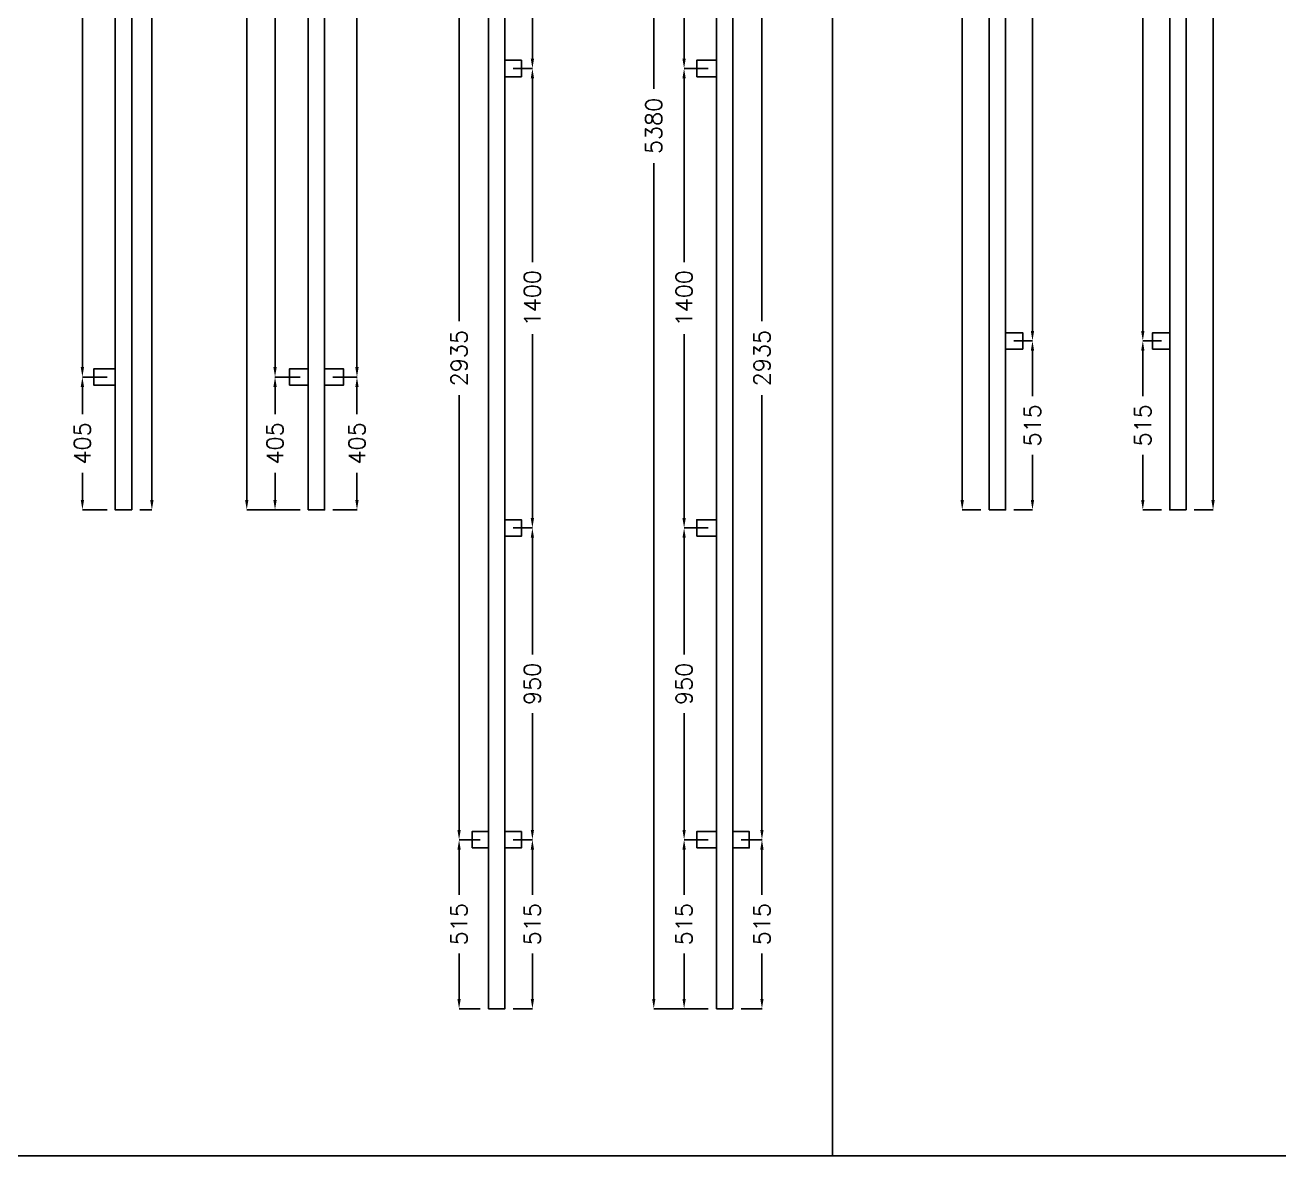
# Model space of a CAD drawing. Header units: millimetres. Extents: x -33420 to 34864, y -1491 to 37154.
# Drawn here: x -11729 to -7908, y -1491 to 1955 of the extents above; entities that cross this region are included whole.
import ezdxf

# ---------------------------------------------------------------- set-up
doc = ezdxf.new("R2010")
doc.units = ezdxf.units.MM
doc.layers.add('- ÖLÇÜ', color=7, linetype='Continuous', lineweight=9)
doc.layers.add('--- PROF. DÜŞEY', color=7, linetype='Continuous')
doc.layers.add('--- PROF. YATAY', color=7, linetype='Continuous')
doc.styles.add('RomanS', font='romans.shx')
doc.dimstyles.new('KOMP-ÖLÇÜ', dxfattribs={"dimtxt": 50, "dimasz": 30, "dimexe": 0.18, "dimexo": 25, "dimgap": 25, "dimtad": 0, "dimdec": 0, "dimzin": 0, "dimdsep": 46, "dimtxsty": 'RomanS', "dimcen": 0.09, "dimclrt": 256, "dimadec": 0, "dimazin": 0, "dimtfac": 1, "dimtdec": 0, "dimtofl": 0, "dimtmove": 0, "dimatfit": 3, "dimfxl": 1, "dimtolj": 1, "dimtzin": 0, "dimarcsym": 0})

# ---------------------------------------------------------------- blocks, each defined once
blk = doc.blocks.new('*D197')
at = {"layer": '- ÖLÇÜ', "color": 0, "linetype": 'Continuous', "lineweight": -2, "transparency": 16777216}
for p, q in [((-11378.6, 4357.6), (-11342, 4357.6)), ((-11342.2, 4327.6), (-11342.2, 2530.7)), ((-11342.2, 507.6), (-11342.2, 2304.5)), ((-11378.6, 477.6), (-11342, 477.6))]:
    blk.add_line(p, q, dxfattribs=at)
at = {"layer": '- ÖLÇÜ', "color": 0, "linetype": 'Continuous', "transparency": 16777216}
for points in [[(-11347.2, 4327.6), (-11337.2, 4327.6), (-11342.2, 4357.6)], [(-11347.2, 507.6), (-11337.2, 507.6), (-11342.2, 477.6)]]:
    blk.add_solid(points, dxfattribs=at)
at = {"layer": 'Defpoints', "color": 0, "linetype": 'Continuous', "transparency": 16777216}
for p in [(-11403.6, 4357.6), (-11342.2, 4357.6), (-11403.6, 477.6)]:
    blk.add_point(p, dxfattribs=at)
at = {"layer": '- ÖLÇÜ', "linetype": 'Continuous', "transparency": 16777216, "insert": (-11342.2, 2417.6), "char_height": 50, "attachment_point": 5, "rotation": 90, "style": 'RomanS'}
blk.add_mtext('\\A1;3880', dxfattribs=at)
blk = doc.blocks.new('*D198')
at = {"layer": '- ÖLÇÜ', "color": 0, "linetype": 'Continuous', "lineweight": -2, "transparency": 16777216}
for p, q in [((-11478.6, 882.6), (-11554, 882.6)), ((-11553.9, 852.6), (-11553.9, 769.4)), ((-11553.9, 507.6), (-11553.9, 590.8)), ((-11478.6, 477.6), (-11554, 477.6))]:
    blk.add_line(p, q, dxfattribs=at)
at = {"layer": '- ÖLÇÜ', "color": 0, "linetype": 'Continuous', "transparency": 16777216}
for points in [[(-11558.9, 852.6), (-11548.9, 852.6), (-11553.9, 882.6)], [(-11558.9, 507.6), (-11548.9, 507.6), (-11553.9, 477.6)]]:
    blk.add_solid(points, dxfattribs=at)
at = {"layer": 'Defpoints', "color": 0, "linetype": 'Continuous', "transparency": 16777216}
for p in [(-11553.9, 882.6), (-11453.6, 882.6), (-11453.6, 477.6)]:
    blk.add_point(p, dxfattribs=at)
at = {"layer": '- ÖLÇÜ', "linetype": 'Continuous', "transparency": 16777216, "insert": (-11553.9, 680.1), "char_height": 50, "attachment_point": 5, "rotation": 90, "style": 'RomanS'}
blk.add_mtext('\\A1;405', dxfattribs=at)
blk = doc.blocks.new('*D199')
at = {"layer": '- ÖLÇÜ', "color": 0, "linetype": 'Continuous', "lineweight": -2, "transparency": 16777216}
for p, q in [((-11478.6, 3817.6), (-11554, 3817.6)), ((-11553.9, 3787.6), (-11553.9, 2463.2)), ((-11553.9, 912.6), (-11553.9, 2237)), ((-11478.6, 882.6), (-11554, 882.6))]:
    blk.add_line(p, q, dxfattribs=at)
at = {"layer": '- ÖLÇÜ', "color": 0, "linetype": 'Continuous', "transparency": 16777216}
for points in [[(-11558.9, 3787.6), (-11548.9, 3787.6), (-11553.9, 3817.6)], [(-11558.9, 912.6), (-11548.9, 912.6), (-11553.9, 882.6)]]:
    blk.add_solid(points, dxfattribs=at)
at = {"layer": 'Defpoints', "color": 0, "linetype": 'Continuous', "transparency": 16777216}
for p in [(-11553.9, 3817.6), (-11453.6, 3817.6), (-11453.6, 882.6)]:
    blk.add_point(p, dxfattribs=at)
at = {"layer": '- ÖLÇÜ', "linetype": 'Continuous', "transparency": 16777216, "insert": (-11553.9, 2350.1), "char_height": 50, "attachment_point": 5, "rotation": 90, "style": 'RomanS'}
blk.add_mtext('\\A1;2935', dxfattribs=at)
blk = doc.blocks.new('*D201')
at = {"layer": '- ÖLÇÜ', "color": 0, "linetype": 'Continuous', "lineweight": -2, "transparency": 16777216}
for p, q in [((-10890.7, 882.6), (-10967.1, 882.6)), ((-10966.9, 852.6), (-10966.9, 769.4)), ((-10966.9, 507.6), (-10966.9, 590.8)), ((-10890.7, 477.6), (-10967.1, 477.6))]:
    blk.add_line(p, q, dxfattribs=at)
at = {"layer": '- ÖLÇÜ', "color": 0, "linetype": 'Continuous', "transparency": 16777216}
for points in [[(-10971.9, 852.6), (-10961.9, 852.6), (-10966.9, 882.6)], [(-10971.9, 507.6), (-10961.9, 507.6), (-10966.9, 477.6)]]:
    blk.add_solid(points, dxfattribs=at)
at = {"layer": 'Defpoints', "color": 0, "linetype": 'Continuous', "transparency": 16777216}
for p in [(-10966.9, 882.6), (-10865.7, 882.6), (-10865.7, 477.6)]:
    blk.add_point(p, dxfattribs=at)
at = {"layer": '- ÖLÇÜ', "linetype": 'Continuous', "transparency": 16777216, "insert": (-10966.9, 680.1), "char_height": 50, "attachment_point": 5, "rotation": 90, "style": 'RomanS'}
blk.add_mtext('\\A1;405', dxfattribs=at)
blk = doc.blocks.new('*D202')
at = {"layer": '- ÖLÇÜ', "color": 0, "linetype": 'Continuous', "lineweight": -2, "transparency": 16777216}
for p, q in [((-10890.7, 3817.6), (-10967.1, 3817.6)), ((-10966.9, 3787.6), (-10966.9, 2463.2)), ((-10966.9, 912.6), (-10966.9, 2237)), ((-10890.7, 882.6), (-10967.1, 882.6))]:
    blk.add_line(p, q, dxfattribs=at)
at = {"layer": '- ÖLÇÜ', "color": 0, "linetype": 'Continuous', "transparency": 16777216}
for points in [[(-10971.9, 3787.6), (-10961.9, 3787.6), (-10966.9, 3817.6)], [(-10971.9, 912.6), (-10961.9, 912.6), (-10966.9, 882.6)]]:
    blk.add_solid(points, dxfattribs=at)
at = {"layer": 'Defpoints', "color": 0, "linetype": 'Continuous', "transparency": 16777216}
for p in [(-10966.9, 3817.6), (-10865.7, 3817.6), (-10865.7, 882.6)]:
    blk.add_point(p, dxfattribs=at)
at = {"layer": '- ÖLÇÜ', "linetype": 'Continuous', "transparency": 16777216, "insert": (-10966.9, 2350.1), "char_height": 50, "attachment_point": 5, "rotation": 90, "style": 'RomanS'}
blk.add_mtext('\\A1;2935', dxfattribs=at)
blk = doc.blocks.new('*D7')
at = {"layer": '- ÖLÇÜ', "color": 0, "linetype": 'Continuous', "lineweight": -2, "transparency": 16777216}
for p, q in [((-10890.7, 4357.6), (-11053.3, 4357.6)), ((-11053.1, 4327.6), (-11053.1, 2530.7)), ((-11053.1, 507.6), (-11053.1, 2304.5)), ((-10890.7, 477.6), (-11053.3, 477.6))]:
    blk.add_line(p, q, dxfattribs=at)
at = {"layer": '- ÖLÇÜ', "color": 0, "linetype": 'Continuous', "transparency": 16777216}
for points in [[(-11058.1, 4327.6), (-11048.1, 4327.6), (-11053.1, 4357.6)], [(-11058.1, 507.6), (-11048.1, 507.6), (-11053.1, 477.6)]]:
    blk.add_solid(points, dxfattribs=at)
at = {"layer": 'Defpoints', "color": 0, "linetype": 'Continuous', "transparency": 16777216}
for p in [(-11053.1, 4357.6), (-10865.7, 4357.6), (-10865.7, 477.6)]:
    blk.add_point(p, dxfattribs=at)
at = {"layer": '- ÖLÇÜ', "linetype": 'Continuous', "transparency": 16777216, "insert": (-11053.1, 2417.6), "char_height": 50, "attachment_point": 5, "rotation": 90, "style": 'RomanS'}
blk.add_mtext('\\A1;3880', dxfattribs=at)
blk = doc.blocks.new('*D204')
at = {"layer": '- ÖLÇÜ', "color": 0, "linetype": 'Continuous', "lineweight": -2, "transparency": 16777216}
for p, q in [((-10790.7, 882.6), (-10717, 882.6)), ((-10717.2, 852.6), (-10717.2, 769.4)), ((-10717.2, 507.6), (-10717.2, 590.8)), ((-10790.7, 477.6), (-10717, 477.6))]:
    blk.add_line(p, q, dxfattribs=at)
at = {"layer": '- ÖLÇÜ', "color": 0, "linetype": 'Continuous', "transparency": 16777216}
for points in [[(-10722.2, 852.6), (-10712.2, 852.6), (-10717.2, 882.6)], [(-10722.2, 507.6), (-10712.2, 507.6), (-10717.2, 477.6)]]:
    blk.add_solid(points, dxfattribs=at)
at = {"layer": 'Defpoints', "color": 0, "linetype": 'Continuous', "transparency": 16777216}
for p in [(-10815.7, 882.6), (-10717.2, 882.6), (-10815.7, 477.6)]:
    blk.add_point(p, dxfattribs=at)
at = {"layer": '- ÖLÇÜ', "linetype": 'Continuous', "transparency": 16777216, "insert": (-10717.2, 680.1), "char_height": 50, "attachment_point": 5, "rotation": 90, "style": 'RomanS'}
blk.add_mtext('\\A1;405', dxfattribs=at)
blk = doc.blocks.new('*D205')
at = {"layer": '- ÖLÇÜ', "color": 0, "linetype": 'Continuous', "lineweight": -2, "transparency": 16777216}
for p, q in [((-10790.7, 3817.6), (-10717, 3817.6)), ((-10717.2, 3787.6), (-10717.2, 2463.2)), ((-10717.2, 912.6), (-10717.2, 2237)), ((-10790.7, 882.6), (-10717, 882.6))]:
    blk.add_line(p, q, dxfattribs=at)
at = {"layer": '- ÖLÇÜ', "color": 0, "linetype": 'Continuous', "transparency": 16777216}
for points in [[(-10722.2, 3787.6), (-10712.2, 3787.6), (-10717.2, 3817.6)], [(-10722.2, 912.6), (-10712.2, 912.6), (-10717.2, 882.6)]]:
    blk.add_solid(points, dxfattribs=at)
at = {"layer": 'Defpoints', "color": 0, "linetype": 'Continuous', "transparency": 16777216}
for p in [(-10815.7, 3817.6), (-10717.2, 3817.6), (-10815.7, 882.6)]:
    blk.add_point(p, dxfattribs=at)
at = {"layer": '- ÖLÇÜ', "linetype": 'Continuous', "transparency": 16777216, "insert": (-10717.2, 2350.1), "char_height": 50, "attachment_point": 5, "rotation": 90, "style": 'RomanS'}
blk.add_mtext('\\A1;2935', dxfattribs=at)
blk = doc.blocks.new('*D212')
at = {"layer": '- ÖLÇÜ', "color": 0, "linetype": 'Continuous', "lineweight": -2, "transparency": 16777216}
for p, q in [((-9646.8, -527.3), (-9720.5, -527.3)), ((-9720.3, -557.3), (-9720.3, -695.6)), ((-9720.3, -1012.4), (-9720.3, -874.2)), ((-9646.8, -1042.4), (-9720.5, -1042.4))]:
    blk.add_line(p, q, dxfattribs=at)
at = {"layer": '- ÖLÇÜ', "color": 0, "linetype": 'Continuous', "transparency": 16777216}
for points in [[(-9725.3, -557.3), (-9715.3, -557.3), (-9720.3, -527.3)], [(-9725.3, -1012.4), (-9715.3, -1012.4), (-9720.3, -1042.4)]]:
    blk.add_solid(points, dxfattribs=at)
at = {"layer": 'Defpoints', "color": 0, "linetype": 'Continuous', "transparency": 16777216}
for p in [(-9720.3, -527.3), (-9621.8, -527.3), (-9621.8, -1042.4)]:
    blk.add_point(p, dxfattribs=at)
at = {"layer": '- ÖLÇÜ', "linetype": 'Continuous', "transparency": 16777216, "insert": (-9720.3, -784.9), "char_height": 50, "attachment_point": 5, "rotation": 90, "style": 'RomanS'}
blk.add_mtext('\\A1;515', dxfattribs=at)
blk = doc.blocks.new('*D213')
at = {"layer": '- ÖLÇÜ', "color": 0, "linetype": 'Continuous', "lineweight": -2, "transparency": 16777216}
for p, q in [((-9646.8, 422.6), (-9720.5, 422.6)), ((-9720.3, 392.6), (-9720.3, 36.9)), ((-9720.3, -497.3), (-9720.3, -141.6)), ((-9646.8, -527.3), (-9720.5, -527.3))]:
    blk.add_line(p, q, dxfattribs=at)
at = {"layer": '- ÖLÇÜ', "color": 0, "linetype": 'Continuous', "transparency": 16777216}
for points in [[(-9725.3, 392.6), (-9715.3, 392.6), (-9720.3, 422.6)], [(-9725.3, -497.3), (-9715.3, -497.3), (-9720.3, -527.3)]]:
    blk.add_solid(points, dxfattribs=at)
at = {"layer": 'Defpoints', "color": 0, "linetype": 'Continuous', "transparency": 16777216}
for p in [(-9720.3, 422.6), (-9621.8, 422.6), (-9621.8, -527.3)]:
    blk.add_point(p, dxfattribs=at)
at = {"layer": '- ÖLÇÜ', "linetype": 'Continuous', "transparency": 16777216, "insert": (-9720.3, -52.4), "char_height": 50, "attachment_point": 5, "rotation": 90, "style": 'RomanS'}
blk.add_mtext('\\A1;950', dxfattribs=at)
blk = doc.blocks.new('*D214')
at = {"layer": '- ÖLÇÜ', "color": 0, "linetype": 'Continuous', "lineweight": -2, "transparency": 16777216}
for p, q in [((-9646.8, 1822.6), (-9720.5, 1822.6)), ((-9720.3, 1792.6), (-9720.3, 1232.1)), ((-9720.3, 452.6), (-9720.3, 1013.1)), ((-9646.8, 422.6), (-9720.5, 422.6))]:
    blk.add_line(p, q, dxfattribs=at)
at = {"layer": '- ÖLÇÜ', "color": 0, "linetype": 'Continuous', "transparency": 16777216}
for points in [[(-9725.3, 1792.6), (-9715.3, 1792.6), (-9720.3, 1822.6)], [(-9725.3, 452.6), (-9715.3, 452.6), (-9720.3, 422.6)]]:
    blk.add_solid(points, dxfattribs=at)
at = {"layer": 'Defpoints', "color": 0, "linetype": 'Continuous', "transparency": 16777216}
for p in [(-9720.3, 1822.6), (-9621.8, 1822.6), (-9621.8, 422.6)]:
    blk.add_point(p, dxfattribs=at)
at = {"layer": '- ÖLÇÜ', "linetype": 'Continuous', "transparency": 16777216, "insert": (-9720.3, 1122.6), "char_height": 50, "attachment_point": 5, "rotation": 90, "style": 'RomanS'}
blk.add_mtext('\\A1;1400', dxfattribs=at)
blk = doc.blocks.new('*D215')
at = {"layer": '- ÖLÇÜ', "color": 0, "linetype": 'Continuous', "lineweight": -2, "transparency": 16777216}
for p, q in [((-9646.8, 2407.6), (-9720.5, 2407.6)), ((-9720.3, 2377.6), (-9720.3, 2204.4)), ((-9720.3, 1852.6), (-9720.3, 2025.8)), ((-9646.8, 1822.6), (-9720.5, 1822.6))]:
    blk.add_line(p, q, dxfattribs=at)
at = {"layer": '- ÖLÇÜ', "color": 0, "linetype": 'Continuous', "transparency": 16777216}
for points in [[(-9725.3, 2377.6), (-9715.3, 2377.6), (-9720.3, 2407.6)], [(-9725.3, 1852.6), (-9715.3, 1852.6), (-9720.3, 1822.6)]]:
    blk.add_solid(points, dxfattribs=at)
at = {"layer": 'Defpoints', "color": 0, "linetype": 'Continuous', "transparency": 16777216}
for p in [(-9720.3, 2407.6), (-9621.8, 2407.6), (-9621.8, 1822.6)]:
    blk.add_point(p, dxfattribs=at)
at = {"layer": '- ÖLÇÜ', "linetype": 'Continuous', "transparency": 16777216, "insert": (-9720.3, 2115.1), "char_height": 50, "attachment_point": 5, "rotation": 90, "style": 'RomanS'}
blk.add_mtext('\\A1;585', dxfattribs=at)
blk = doc.blocks.new('*D218')
at = {"layer": '- ÖLÇÜ', "color": 0, "linetype": 'Continuous', "lineweight": -2, "transparency": 16777216}
for p, q in [((-9546.8, -527.3), (-9482.9, -527.3)), ((-9483.1, -557.3), (-9483.1, -695.6)), ((-9483.1, -1012.4), (-9483.1, -874.2)), ((-9546.8, -1042.4), (-9482.9, -1042.4))]:
    blk.add_line(p, q, dxfattribs=at)
at = {"layer": '- ÖLÇÜ', "color": 0, "linetype": 'Continuous', "transparency": 16777216}
for points in [[(-9488.1, -557.3), (-9478.1, -557.3), (-9483.1, -527.3)], [(-9488.1, -1012.4), (-9478.1, -1012.4), (-9483.1, -1042.4)]]:
    blk.add_solid(points, dxfattribs=at)
at = {"layer": 'Defpoints', "color": 0, "linetype": 'Continuous', "transparency": 16777216}
for p in [(-9571.8, -527.3), (-9483.1, -527.3), (-9571.8, -1042.4)]:
    blk.add_point(p, dxfattribs=at)
at = {"layer": '- ÖLÇÜ', "linetype": 'Continuous', "transparency": 16777216, "insert": (-9483.1, -784.9), "char_height": 50, "attachment_point": 5, "rotation": 90, "style": 'RomanS'}
blk.add_mtext('\\A1;515', dxfattribs=at)
blk = doc.blocks.new('*D219')
at = {"layer": '- ÖLÇÜ', "color": 0, "linetype": 'Continuous', "lineweight": -2, "transparency": 16777216}
for p, q in [((-9546.8, 2407.6), (-9482.9, 2407.6)), ((-9483.1, 2377.6), (-9483.1, 1053.2)), ((-9483.1, -497.3), (-9483.1, 827.1)), ((-9546.8, -527.3), (-9482.9, -527.3))]:
    blk.add_line(p, q, dxfattribs=at)
at = {"layer": '- ÖLÇÜ', "color": 0, "linetype": 'Continuous', "transparency": 16777216}
for points in [[(-9488.1, 2377.6), (-9478.1, 2377.6), (-9483.1, 2407.6)], [(-9488.1, -497.3), (-9478.1, -497.3), (-9483.1, -527.3)]]:
    blk.add_solid(points, dxfattribs=at)
at = {"layer": 'Defpoints', "color": 0, "linetype": 'Continuous', "transparency": 16777216}
for p in [(-9571.8, 2407.6), (-9483.1, 2407.6), (-9571.8, -527.3)]:
    blk.add_point(p, dxfattribs=at)
at = {"layer": '- ÖLÇÜ', "linetype": 'Continuous', "transparency": 16777216, "insert": (-9483.1, 940.1), "char_height": 50, "attachment_point": 5, "rotation": 90, "style": 'RomanS'}
blk.add_mtext('\\A1;2935', dxfattribs=at)
blk = doc.blocks.new('*D9')
at = {"layer": '- ÖLÇÜ', "color": 0, "linetype": 'Continuous', "lineweight": -2, "transparency": 16777216}
for p, q in [((-9646.8, 4337.6), (-9812.9, 4337.6)), ((-9812.7, 4307.6), (-9812.7, 1760.7)), ((-9812.7, -1012.4), (-9812.7, 1534.5)), ((-9646.8, -1042.4), (-9812.9, -1042.4))]:
    blk.add_line(p, q, dxfattribs=at)
at = {"layer": '- ÖLÇÜ', "color": 0, "linetype": 'Continuous', "transparency": 16777216}
for points in [[(-9817.7, 4307.6), (-9807.7, 4307.6), (-9812.7, 4337.6)], [(-9817.7, -1012.4), (-9807.7, -1012.4), (-9812.7, -1042.4)]]:
    blk.add_solid(points, dxfattribs=at)
at = {"layer": 'Defpoints', "color": 0, "linetype": 'Continuous', "transparency": 16777216}
for p in [(-9621.8, 4337.6), (-9812.7, -1042.4), (-9621.8, -1042.4)]:
    blk.add_point(p, dxfattribs=at)
at = {"layer": '- ÖLÇÜ', "linetype": 'Continuous', "transparency": 16777216, "insert": (-9812.7, 1647.6), "char_height": 50, "attachment_point": 5, "rotation": 90, "style": 'RomanS'}
blk.add_mtext('\\A1;5380', dxfattribs=at)
blk = doc.blocks.new('*D222')
at = {"layer": '- ÖLÇÜ', "color": 0, "linetype": 'Continuous', "lineweight": -2, "transparency": 16777216}
for p, q in [((-10341.3, -527.3), (-10406.2, -527.3)), ((-10406, -557.3), (-10406, -695.6)), ((-10406, -1012.4), (-10406, -874.2)), ((-10341.3, -1042.4), (-10406.2, -1042.4))]:
    blk.add_line(p, q, dxfattribs=at)
at = {"layer": '- ÖLÇÜ', "color": 0, "linetype": 'Continuous', "transparency": 16777216}
for points in [[(-10411, -557.3), (-10401, -557.3), (-10406, -527.3)], [(-10411, -1012.4), (-10401, -1012.4), (-10406, -1042.4)]]:
    blk.add_solid(points, dxfattribs=at)
at = {"layer": 'Defpoints', "color": 0, "linetype": 'Continuous', "transparency": 16777216}
for p in [(-10406, -527.3), (-10316.3, -527.3), (-10316.3, -1042.4)]:
    blk.add_point(p, dxfattribs=at)
at = {"layer": '- ÖLÇÜ', "linetype": 'Continuous', "transparency": 16777216, "insert": (-10406, -784.9), "char_height": 50, "attachment_point": 5, "rotation": 90, "style": 'RomanS'}
blk.add_mtext('\\A1;515', dxfattribs=at)
blk = doc.blocks.new('*D223')
at = {"layer": '- ÖLÇÜ', "color": 0, "linetype": 'Continuous', "lineweight": -2, "transparency": 16777216}
for p, q in [((-10341.3, 2407.6), (-10406.2, 2407.6)), ((-10406, 2377.6), (-10406, 1053.2)), ((-10406, -497.3), (-10406, 827.1)), ((-10341.3, -527.3), (-10406.2, -527.3))]:
    blk.add_line(p, q, dxfattribs=at)
at = {"layer": '- ÖLÇÜ', "color": 0, "linetype": 'Continuous', "transparency": 16777216}
for points in [[(-10411, 2377.6), (-10401, 2377.6), (-10406, 2407.6)], [(-10411, -497.3), (-10401, -497.3), (-10406, -527.3)]]:
    blk.add_solid(points, dxfattribs=at)
at = {"layer": 'Defpoints', "color": 0, "linetype": 'Continuous', "transparency": 16777216}
for p in [(-10406, 2407.6), (-10316.3, 2407.6), (-10316.3, -527.3)]:
    blk.add_point(p, dxfattribs=at)
at = {"layer": '- ÖLÇÜ', "linetype": 'Continuous', "transparency": 16777216, "insert": (-10406, 940.1), "char_height": 50, "attachment_point": 5, "rotation": 90, "style": 'RomanS'}
blk.add_mtext('\\A1;2935', dxfattribs=at)
blk = doc.blocks.new('*D228')
at = {"layer": '- ÖLÇÜ', "color": 0, "linetype": 'Continuous', "lineweight": -2, "transparency": 16777216}
for p, q in [((-10241.3, 2407.6), (-10182.4, 2407.6)), ((-10182.6, 2377.6), (-10182.6, 2204.4)), ((-10182.6, 1852.6), (-10182.6, 2025.8)), ((-10241.3, 1822.6), (-10182.4, 1822.6))]:
    blk.add_line(p, q, dxfattribs=at)
at = {"layer": '- ÖLÇÜ', "color": 0, "linetype": 'Continuous', "transparency": 16777216}
for points in [[(-10187.6, 2377.6), (-10177.6, 2377.6), (-10182.6, 2407.6)], [(-10187.6, 1852.6), (-10177.6, 1852.6), (-10182.6, 1822.6)]]:
    blk.add_solid(points, dxfattribs=at)
at = {"layer": 'Defpoints', "color": 0, "linetype": 'Continuous', "transparency": 16777216}
for p in [(-10266.3, 2407.6), (-10266.3, 1822.6), (-10182.6, 1822.6)]:
    blk.add_point(p, dxfattribs=at)
at = {"layer": '- ÖLÇÜ', "linetype": 'Continuous', "transparency": 16777216, "insert": (-10182.6, 2115.1), "char_height": 50, "attachment_point": 5, "rotation": 90, "style": 'RomanS'}
blk.add_mtext('\\A1;585', dxfattribs=at)
blk = doc.blocks.new('*D229')
at = {"layer": '- ÖLÇÜ', "color": 0, "linetype": 'Continuous', "lineweight": -2, "transparency": 16777216}
for p, q in [((-10241.3, 1822.6), (-10182.4, 1822.6)), ((-10182.6, 1792.6), (-10182.6, 1232.1)), ((-10182.6, 452.6), (-10182.6, 1013.1)), ((-10241.3, 422.6), (-10182.4, 422.6))]:
    blk.add_line(p, q, dxfattribs=at)
at = {"layer": '- ÖLÇÜ', "color": 0, "linetype": 'Continuous', "transparency": 16777216}
for points in [[(-10187.6, 1792.6), (-10177.6, 1792.6), (-10182.6, 1822.6)], [(-10187.6, 452.6), (-10177.6, 452.6), (-10182.6, 422.6)]]:
    blk.add_solid(points, dxfattribs=at)
at = {"layer": 'Defpoints', "color": 0, "linetype": 'Continuous', "transparency": 16777216}
for p in [(-10266.3, 1822.6), (-10266.3, 422.6), (-10182.6, 422.6)]:
    blk.add_point(p, dxfattribs=at)
at = {"layer": '- ÖLÇÜ', "linetype": 'Continuous', "transparency": 16777216, "insert": (-10182.6, 1122.6), "char_height": 50, "attachment_point": 5, "rotation": 90, "style": 'RomanS'}
blk.add_mtext('\\A1;1400', dxfattribs=at)
blk = doc.blocks.new('*D230')
at = {"layer": '- ÖLÇÜ', "color": 0, "linetype": 'Continuous', "lineweight": -2, "transparency": 16777216}
for p, q in [((-10241.3, 422.6), (-10182.4, 422.6)), ((-10182.6, 392.6), (-10182.6, 36.9)), ((-10182.6, -497.3), (-10182.6, -141.6)), ((-10241.3, -527.3), (-10182.4, -527.3))]:
    blk.add_line(p, q, dxfattribs=at)
at = {"layer": '- ÖLÇÜ', "color": 0, "linetype": 'Continuous', "transparency": 16777216}
for points in [[(-10187.6, 392.6), (-10177.6, 392.6), (-10182.6, 422.6)], [(-10187.6, -497.3), (-10177.6, -497.3), (-10182.6, -527.3)]]:
    blk.add_solid(points, dxfattribs=at)
at = {"layer": 'Defpoints', "color": 0, "linetype": 'Continuous', "transparency": 16777216}
for p in [(-10266.3, 422.6), (-10266.3, -527.3), (-10182.6, -527.3)]:
    blk.add_point(p, dxfattribs=at)
at = {"layer": '- ÖLÇÜ', "linetype": 'Continuous', "transparency": 16777216, "insert": (-10182.6, -52.4), "char_height": 50, "attachment_point": 5, "rotation": 90, "style": 'RomanS'}
blk.add_mtext('\\A1;950', dxfattribs=at)
blk = doc.blocks.new('*D231')
at = {"layer": '- ÖLÇÜ', "color": 0, "linetype": 'Continuous', "lineweight": -2, "transparency": 16777216}
for p, q in [((-10241.3, -527.3), (-10182.4, -527.3)), ((-10182.6, -557.3), (-10182.6, -695.6)), ((-10182.6, -1012.4), (-10182.6, -874.2)), ((-10241.3, -1042.4), (-10182.4, -1042.4))]:
    blk.add_line(p, q, dxfattribs=at)
at = {"layer": '- ÖLÇÜ', "color": 0, "linetype": 'Continuous', "transparency": 16777216}
for points in [[(-10187.6, -557.3), (-10177.6, -557.3), (-10182.6, -527.3)], [(-10187.6, -1012.4), (-10177.6, -1012.4), (-10182.6, -1042.4)]]:
    blk.add_solid(points, dxfattribs=at)
at = {"layer": 'Defpoints', "color": 0, "linetype": 'Continuous', "transparency": 16777216}
for p in [(-10266.3, -527.3), (-10266.3, -1042.4), (-10182.6, -1042.4)]:
    blk.add_point(p, dxfattribs=at)
at = {"layer": '- ÖLÇÜ', "linetype": 'Continuous', "transparency": 16777216, "insert": (-10182.6, -784.9), "char_height": 50, "attachment_point": 5, "rotation": 90, "style": 'RomanS'}
blk.add_mtext('\\A1;515', dxfattribs=at)
blk = doc.blocks.new('*D232')
at = {"layer": '- ÖLÇÜ', "color": 0, "linetype": 'Continuous', "lineweight": -2, "transparency": 16777216}
for p, q in [((-8815.6, 4357.6), (-8872.9, 4357.6)), ((-8872.8, 4327.6), (-8872.8, 2530.7)), ((-8872.8, 507.6), (-8872.8, 2304.5)), ((-8815.6, 477.6), (-8872.9, 477.6))]:
    blk.add_line(p, q, dxfattribs=at)
at = {"layer": '- ÖLÇÜ', "color": 0, "linetype": 'Continuous', "transparency": 16777216}
for points in [[(-8877.8, 4327.6), (-8867.8, 4327.6), (-8872.8, 4357.6)], [(-8877.8, 507.6), (-8867.8, 507.6), (-8872.8, 477.6)]]:
    blk.add_solid(points, dxfattribs=at)
at = {"layer": 'Defpoints', "color": 0, "linetype": 'Continuous', "transparency": 16777216}
for p in [(-8872.8, 4357.6), (-8790.6, 4357.6), (-8790.6, 477.6)]:
    blk.add_point(p, dxfattribs=at)
at = {"layer": '- ÖLÇÜ', "linetype": 'Continuous', "transparency": 16777216, "insert": (-8872.8, 2417.6), "char_height": 50, "attachment_point": 5, "rotation": 90, "style": 'RomanS'}
blk.add_mtext('\\A1;3880', dxfattribs=at)
blk = doc.blocks.new('*D233')
at = {"layer": '- ÖLÇÜ', "color": 0, "linetype": 'Continuous', "lineweight": -2, "transparency": 16777216}
for p, q in [((-8715.6, 992.6), (-8658.5, 992.6)), ((-8658.7, 962.6), (-8658.7, 824.4)), ((-8658.7, 507.6), (-8658.7, 645.8)), ((-8715.6, 477.6), (-8658.5, 477.6))]:
    blk.add_line(p, q, dxfattribs=at)
at = {"layer": '- ÖLÇÜ', "color": 0, "linetype": 'Continuous', "transparency": 16777216}
for points in [[(-8663.7, 962.6), (-8653.7, 962.6), (-8658.7, 992.6)], [(-8663.7, 507.6), (-8653.7, 507.6), (-8658.7, 477.6)]]:
    blk.add_solid(points, dxfattribs=at)
at = {"layer": 'Defpoints', "color": 0, "linetype": 'Continuous', "transparency": 16777216}
for p in [(-8740.6, 992.6), (-8658.7, 992.6), (-8740.6, 477.6)]:
    blk.add_point(p, dxfattribs=at)
at = {"layer": '- ÖLÇÜ', "linetype": 'Continuous', "transparency": 16777216, "insert": (-8658.7, 735.1), "char_height": 50, "attachment_point": 5, "rotation": 90, "style": 'RomanS'}
blk.add_mtext('\\A1;515', dxfattribs=at)
blk = doc.blocks.new('*D234')
at = {"layer": '- ÖLÇÜ', "color": 0, "linetype": 'Continuous', "lineweight": -2, "transparency": 16777216}
for p, q in [((-8715.6, 3927.6), (-8658.5, 3927.6)), ((-8658.7, 3897.6), (-8658.7, 2573.2)), ((-8658.7, 1022.6), (-8658.7, 2347)), ((-8715.6, 992.6), (-8658.5, 992.6))]:
    blk.add_line(p, q, dxfattribs=at)
at = {"layer": '- ÖLÇÜ', "color": 0, "linetype": 'Continuous', "transparency": 16777216}
for points in [[(-8663.7, 3897.6), (-8653.7, 3897.6), (-8658.7, 3927.6)], [(-8663.7, 1022.6), (-8653.7, 1022.6), (-8658.7, 992.6)]]:
    blk.add_solid(points, dxfattribs=at)
at = {"layer": 'Defpoints', "color": 0, "linetype": 'Continuous', "transparency": 16777216}
for p in [(-8740.6, 3927.6), (-8658.7, 3927.6), (-8740.6, 992.6)]:
    blk.add_point(p, dxfattribs=at)
at = {"layer": '- ÖLÇÜ', "linetype": 'Continuous', "transparency": 16777216, "insert": (-8658.7, 2460.1), "char_height": 50, "attachment_point": 5, "rotation": 90, "style": 'RomanS'}
blk.add_mtext('\\A1;2935', dxfattribs=at)
blk = doc.blocks.new('*D236')
at = {"layer": '- ÖLÇÜ', "color": 0, "linetype": 'Continuous', "lineweight": -2, "transparency": 16777216}
for p, q in [((-8165.6, 4357.6), (-8108.2, 4357.6)), ((-8108.4, 4327.6), (-8108.4, 2530.7)), ((-8108.4, 507.6), (-8108.4, 2304.5)), ((-8165.6, 477.6), (-8108.2, 477.6))]:
    blk.add_line(p, q, dxfattribs=at)
at = {"layer": '- ÖLÇÜ', "color": 0, "linetype": 'Continuous', "transparency": 16777216}
for points in [[(-8113.4, 4327.6), (-8103.4, 4327.6), (-8108.4, 4357.6)], [(-8113.4, 507.6), (-8103.4, 507.6), (-8108.4, 477.6)]]:
    blk.add_solid(points, dxfattribs=at)
at = {"layer": 'Defpoints', "color": 0, "linetype": 'Continuous', "transparency": 16777216}
for p in [(-8190.6, 4357.6), (-8108.4, 4357.6), (-8190.6, 477.6)]:
    blk.add_point(p, dxfattribs=at)
at = {"layer": '- ÖLÇÜ', "linetype": 'Continuous', "transparency": 16777216, "insert": (-8108.4, 2417.6), "char_height": 50, "attachment_point": 5, "rotation": 90, "style": 'RomanS'}
blk.add_mtext('\\A1;3880', dxfattribs=at)
blk = doc.blocks.new('*D237')
at = {"layer": '- ÖLÇÜ', "color": 0, "linetype": 'Continuous', "lineweight": -2, "transparency": 16777216}
for p, q in [((-8265.6, 992.6), (-8322.7, 992.6)), ((-8322.5, 962.6), (-8322.5, 824.4)), ((-8322.5, 507.6), (-8322.5, 645.8)), ((-8265.6, 477.6), (-8322.7, 477.6))]:
    blk.add_line(p, q, dxfattribs=at)
at = {"layer": '- ÖLÇÜ', "color": 0, "linetype": 'Continuous', "transparency": 16777216}
for points in [[(-8327.5, 962.6), (-8317.5, 962.6), (-8322.5, 992.6)], [(-8327.5, 507.6), (-8317.5, 507.6), (-8322.5, 477.6)]]:
    blk.add_solid(points, dxfattribs=at)
at = {"layer": 'Defpoints', "color": 0, "linetype": 'Continuous', "transparency": 16777216}
for p in [(-8322.5, 992.6), (-8240.6, 992.6), (-8240.6, 477.6)]:
    blk.add_point(p, dxfattribs=at)
at = {"layer": '- ÖLÇÜ', "linetype": 'Continuous', "transparency": 16777216, "insert": (-8322.5, 735.1), "char_height": 50, "attachment_point": 5, "rotation": 90, "style": 'RomanS'}
blk.add_mtext('\\A1;515', dxfattribs=at)
blk = doc.blocks.new('*D238')
at = {"layer": '- ÖLÇÜ', "color": 0, "linetype": 'Continuous', "lineweight": -2, "transparency": 16777216}
for p, q in [((-8265.6, 3927.6), (-8322.7, 3927.6)), ((-8322.5, 3897.6), (-8322.5, 2573.2)), ((-8322.5, 1022.6), (-8322.5, 2347)), ((-8265.6, 992.6), (-8322.7, 992.6))]:
    blk.add_line(p, q, dxfattribs=at)
at = {"layer": '- ÖLÇÜ', "color": 0, "linetype": 'Continuous', "transparency": 16777216}
for points in [[(-8327.5, 3897.6), (-8317.5, 3897.6), (-8322.5, 3927.6)], [(-8327.5, 1022.6), (-8317.5, 1022.6), (-8322.5, 992.6)]]:
    blk.add_solid(points, dxfattribs=at)
at = {"layer": 'Defpoints', "color": 0, "linetype": 'Continuous', "transparency": 16777216}
for p in [(-8322.5, 3927.6), (-8240.6, 3927.6), (-8240.6, 992.6)]:
    blk.add_point(p, dxfattribs=at)
at = {"layer": '- ÖLÇÜ', "linetype": 'Continuous', "transparency": 16777216, "insert": (-8322.5, 2460.1), "char_height": 50, "attachment_point": 5, "rotation": 90, "style": 'RomanS'}
blk.add_mtext('\\A1;2935', dxfattribs=at)

msp = doc.modelspace()

# ---------------------------------------------------------------- linework, layer by layer
at = {"layer": '--- PROF. DÜŞEY', "linetype": 'Continuous'}
for points in [[(-11403.61, 477.57), (-11453.61, 477.57), (-11453.61, 4357.57), (-11403.61, 4357.57)], [(-10865.67, 477.57), (-10815.67, 477.57), (-10815.67, 4357.57), (-10865.67, 4357.57)], [(-8790.57, 477.57), (-8740.57, 477.57), (-8740.57, 4357.57), (-8790.57, 4357.57)], [(-8190.57, 477.57), (-8240.57, 477.57), (-8240.57, 4357.57), (-8190.57, 4357.57)], [(-10316.3, -1042.43), (-10266.3, -1042.43), (-10266.3, 4337.57), (-10316.3, 4337.57)], [(-9621.84, -1042.43), (-9571.84, -1042.43), (-9571.84, 4337.57), (-9621.84, 4337.57)]]:
    msp.add_lwpolyline(points, close=True, dxfattribs=at)
at = {"layer": '--- PROF. YATAY', "linetype": 'Continuous'}
for points in [[(-10266.3, 1797.62), (-10216.3, 1797.62), (-10216.3, 1847.62), (-10266.3, 1847.62)], [(-9681.84, 1797.62), (-9621.84, 1797.62), (-9621.84, 1847.62), (-9681.84, 1847.62)], [(-8740.57, 967.62), (-8688.57, 967.62), (-8688.57, 1017.62), (-8740.57, 1017.62)], [(-8240.57, 967.62), (-8292.57, 967.62), (-8292.57, 1017.62), (-8240.57, 1017.62)], [(-11453.61, 857.62), (-11518.61, 857.62), (-11518.61, 907.62), (-11453.61, 907.62)], [(-10922.67, 857.62), (-10865.67, 857.62), (-10865.67, 907.62), (-10922.67, 907.62)], [(-10815.67, 857.62), (-10758.67, 857.62), (-10758.67, 907.62), (-10815.67, 907.62)], [(-10266.3, 397.62), (-10216.3, 397.62), (-10216.3, 447.62), (-10266.3, 447.62)], [(-9681.84, 397.62), (-9621.84, 397.62), (-9621.84, 447.62), (-9681.84, 447.62)], [(-10366.3, -552.33), (-10316.3, -552.33), (-10316.3, -502.33), (-10366.3, -502.33)], [(-10266.3, -552.33), (-10216.3, -552.33), (-10216.3, -502.33), (-10266.3, -502.33)], [(-9681.84, -552.33), (-9621.84, -552.33), (-9621.84, -502.33), (-9681.84, -502.33)], [(-9571.84, -552.33), (-9521.84, -552.33), (-9521.84, -502.33), (-9571.84, -502.33)]]:
    msp.add_lwpolyline(points, close=True, dxfattribs=at)
at = {"linetype": 'Continuous'}
for points in [[(-14190.48, 5400.54), (-14190.48, -1490.73), (-9268.14, -1490.73), (-9268.14, 5400.54)], [(-9268.14, 5400.54), (-9268.14, -1490.73), (-4345.81, -1490.73), (-4345.81, 5400.54)]]:
    msp.add_lwpolyline(points, close=True, dxfattribs=at)

# ---------------------------------------------------------------- dimensions: what is measured, and where the dimension line sits
at = {"layer": '- ÖLÇÜ', "linetype": 'Continuous'}
for p1, p2, distance, picture, middle in [((-11403.61, 477.57), (-11403.61, 4357.57), -61.43, '*D197', (-11342.18, 2417.57)), ((-10865.67, 477.57), (-10865.67, 4357.57), 187.47, '*D7', (-11053.14, 2417.57)), ((-8790.57, 477.57), (-8790.57, 4357.57), 82.18, '*D232', (-8872.76, 2417.57)), ((-8190.57, 477.57), (-8190.57, 4357.57), -82.18, '*D236', (-8108.39, 2417.57)), ((-9621.84, 4337.57), (-9621.84, -1042.43), -190.91, '*D9', (-9812.74, 1647.57)), ((-8740.57, 477.57), (-8740.57, 992.62), -81.91, '*D233', (-8658.66, 735.1)), ((-8240.57, 477.57), (-8240.57, 992.62), 81.91, '*D237', (-8322.48, 735.1)), ((-11453.61, 477.57), (-11453.61, 882.62), 100.24, '*D198', (-11553.85, 680.1)), ((-10865.67, 477.57), (-10865.67, 882.62), 101.25, '*D201', (-10966.91, 680.1)), ((-10815.67, 477.57), (-10815.67, 882.62), -98.47, '*D204', (-10717.19, 680.1)), ((-10316.3, -1042.43), (-10316.3, -527.33), 89.72, '*D222', (-10406.02, -784.88)), ((-9621.84, -1042.43), (-9621.84, -527.33), 98.47, '*D212', (-9720.31, -784.88)), ((-9571.84, -1042.43), (-9571.84, -527.33), -88.73, '*D218', (-9483.1, -784.88))]:
    dim = msp.add_aligned_dim(p1=p1, p2=p2, distance=distance, dimstyle='KOMP-ÖLÇÜ', dxfattribs=at)
    dim.commit()
    dim.dimension.update_dxf_attribs({"geometry": picture, "text_midpoint": middle})
for base, p1, p2, angle, picture, middle in [((-8658.66, 3927.57), (-8740.57, 992.62), (-8740.57, 3927.57), 270, '*D234', (-8658.66, 2460.1)), ((-8322.48, 3927.57), (-8240.57, 992.62), (-8240.57, 3927.57), 270, '*D238', (-8322.48, 2460.1)), ((-11553.85, 3817.57), (-11453.61, 882.62), (-11453.61, 3817.57), 270, '*D199', (-11553.85, 2350.1)), ((-10966.91, 3817.57), (-10865.67, 882.62), (-10865.67, 3817.57), 270, '*D202', (-10966.91, 2350.1)), ((-10717.19, 3817.57), (-10815.67, 882.62), (-10815.67, 3817.57), 270, '*D205', (-10717.19, 2350.1)), ((-10406.02, 2407.62), (-10316.3, -527.33), (-10316.3, 2407.62), 270, '*D223', (-10406.02, 940.15)), ((-10182.59, 1822.62), (-10266.3, 2407.62), (-10266.3, 1822.62), 90, '*D228', (-10182.59, 2115.12)), ((-9720.31, 2407.62), (-9621.84, 1822.62), (-9621.84, 2407.62), 270, '*D215', (-9720.31, 2115.12)), ((-9483.1, 2407.62), (-9571.84, -527.33), (-9571.84, 2407.62), 270, '*D219', (-9483.1, 940.15)), ((-10182.59, 422.62), (-10266.3, 1822.62), (-10266.3, 422.62), 90, '*D229', (-10182.59, 1122.62)), ((-9720.31, 1822.62), (-9621.84, 422.62), (-9621.84, 1822.62), 270, '*D214', (-9720.31, 1122.62)), ((-10182.59, -527.33), (-10266.3, 422.62), (-10266.3, -527.33), 90, '*D230', (-10182.59, -52.35)), ((-9720.31, 422.62), (-9621.84, -527.33), (-9621.84, 422.62), 270, '*D213', (-9720.31, -52.35)), ((-10182.59, -1042.43), (-10266.3, -527.33), (-10266.3, -1042.43), 90, '*D231', (-10182.59, -784.88))]:
    dim = msp.add_linear_dim(base=base, p1=p1, p2=p2, angle=angle, dimstyle='KOMP-ÖLÇÜ', override={"dimtmove": 1}, dxfattribs=at)
    dim.commit()
    dim.dimension.update_dxf_attribs({"geometry": picture, "text_midpoint": middle})

doc.saveas('drawing.dxf')
